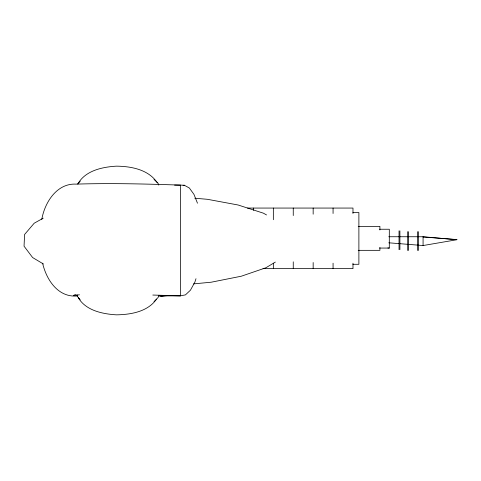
<?xml version="1.0" encoding="UTF-8"?>
<svg xmlns="http://www.w3.org/2000/svg" width="481" height="481" viewBox="0 0 481 481"><rect width="100%" height="100%" fill="white"/><g stroke="black" fill="none" stroke-linecap="round" stroke-linejoin="round"><path stroke-width="0.72" d="M41.793 219.42C44.709 202.459 56.842 183.081 76.112 184.127C112.175 182.978 148.256 184.019 184.301 185.233L189.37 188.017L193.957 194.378L197.481 203.21M195.995 278.715L194.877 282.125L190.44 290.199L185.45 294.883L180.243 295.869L152.802 295.045M158.995 295.256L157.99 297.679L156.319 299.152M80.225 181.145L77.766 184.055C85.245 170.617 102.182 167.003 116.372 166.161C131.271 166.294 148.713 169.577 157.419 182.972M153.998 301.569L156.319 299.429C147.451 311.838 130.664 314.622 116.372 314.839C102.501 313.973 85.949 310.618 78.295 297.751L80.225 299.855M275.342 262.097L265.843 267.785L241.372 276.196L211.213 282.209L193.572 283.88M43.224 218.176L34.205 223.208L24.591 234.475L24.05 246.188L32.624 257.551L43.392 263.991M75.541 294.661L73.515 295.382L79.449 294.811M183.051 185.468L184.301 185.233M388.774 242.803L423.076 245.538L456.95 239.724L423.076 236.742L388.774 236.742M161.766 295.953L165.482 295.593M159.932 296.296L167.869 295.587M174.549 185.119L180.555 185.119L180.555 295.881L158.784 295.881M247.535 208.063L352.982 208.063L352.982 213.498M352.904 212.542L358.886 212.542L358.886 264.297L352.904 264.297M358.219 226.359L379.906 226.359L379.906 229.96M379.545 229.245L389.309 229.245L389.309 248.064L379.545 248.064M358.219 250.336L379.906 250.336L379.906 247.462M263.023 268.632L352.982 268.632L352.982 263.203M387.86 247.974L389.309 248.064M423.076 236.995L456.95 239.568M194.793 198.238L207.389 199.296L238.095 204.996L263.323 213.149L266.546 214.947M77.375 295.959C58.153 297.781 46.429 279.84 42.599 263.185M160.401 295.448L161.802 295.965M153.998 179.431L157.99 183.111L158.784 185.119M79.275 298.575L77.844 297.078L77.507 295.749M77.032 294.799L77.273 296.182M423.076 236.742L423.076 245.538M418.392 231.674L418.392 250.475M417.526 231.674L417.526 250.475M408.561 231.674L408.561 250.475M407.696 231.674L407.696 250.475M399.897 230.862L399.897 249.669M399.032 230.862L399.032 249.669M333.068 208.063L333.068 213.498M333.068 263.203L333.068 268.632M313.161 208.063L313.161 214.183M313.161 262.512L313.161 268.632M293.254 208.063L293.254 215.56M293.254 261.826L293.254 268.632M273.346 208.063L273.346 219.721M273.346 263.203L273.346 268.632M253.433 208.063L253.433 210.305"/></g></svg>
